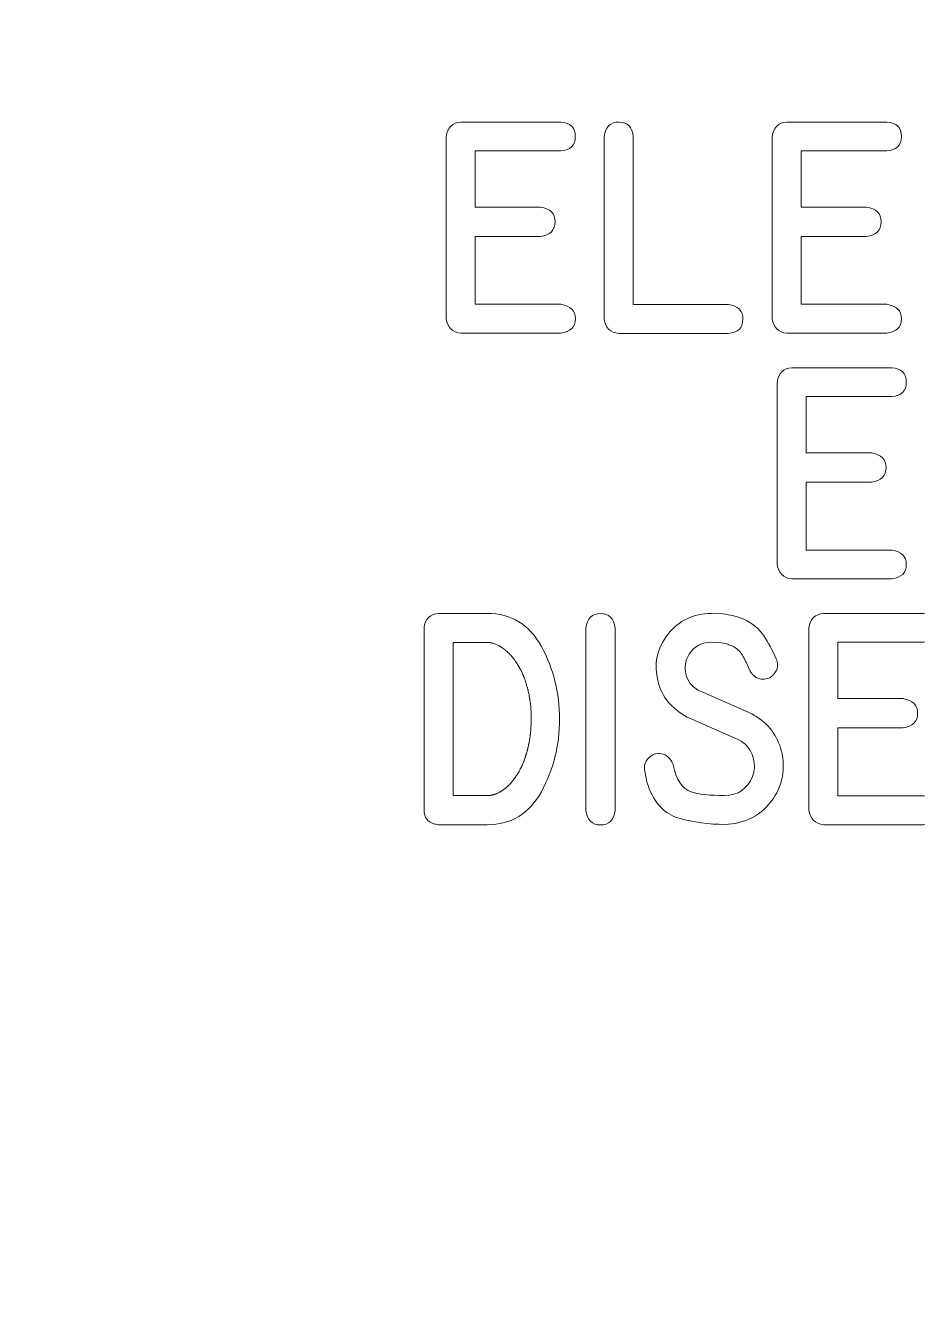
# Model space of a CAD drawing. Header units: millimetres. Extents: x -247 to 282, y -81 to 81.
# Drawn here: x -162.75 to -147.86, y -1.3 to 19.85 of the extents above; entities that cross this region are included whole.
import ezdxf

# ---------------------------------------------------------------- set-up
doc = ezdxf.new("R2010")
doc.units = ezdxf.units.MM
doc.header["$MEASUREMENT"] = 0
doc.layers.add('Engrave', color=7, linetype='Continuous')
doc.layers.add('Indicators', color=7, linetype='Continuous')

msp = doc.modelspace()

# ---------------------------------------------------------------- linework, layer by layer
at = {"layer": 'Engrave', "color": 240, "lineweight": 9}
for points, knots in [([(-153.8164, 17.7565), (-153.8164, 17.7565), (-155.2445, 17.7565), (-155.2445, 17.7565), (-155.2445, 17.7565), (-155.2445, 17.7565), (-155.2445, 16.8141), (-155.2445, 16.8141), (-155.2445, 16.8141), (-155.2445, 16.8141), (-154.1556, 16.8141), (-154.1556, 16.8141), (-154.1556, 16.8141), (-153.9928, 16.79), (-153.9116, 16.7082), (-153.9122, 16.5689), (-153.9122, 16.5689), (-153.9128, 16.429), (-153.9939, 16.3478), (-154.1556, 16.3249), (-154.1556, 16.3249), (-154.1556, 16.3249), (-155.2445, 16.3249), (-155.2445, 16.3249), (-155.2445, 16.3249), (-155.2445, 16.3249), (-155.2445, 15.1931), (-155.2445, 15.1931), (-155.2445, 15.1931), (-155.2445, 15.1931), (-153.8164, 15.1931), (-153.8164, 15.1931), (-153.8164, 15.1931), (-153.6547, 15.169), (-153.5736, 15.0884), (-153.5736, 14.9503), (-153.5736, 14.9503), (-153.5736, 14.8127), (-153.6547, 14.7321), (-153.8164, 14.7092), (-153.8164, 14.7092), (-153.8164, 14.7092), (-155.4838, 14.7092), (-155.4838, 14.7092), (-155.4838, 14.7092), (-155.6273, 14.7274), (-155.709, 14.8092), (-155.7284, 14.9538), (-155.7284, 14.9538), (-155.7284, 14.9538), (-155.7284, 17.9958), (-155.7284, 17.9958), (-155.7284, 17.9958), (-155.7066, 18.1475), (-155.6249, 18.2275), (-155.4838, 18.2369), (-155.4838, 18.2369), (-155.4838, 18.2369), (-153.8164, 18.2369), (-153.8164, 18.2369), (-153.8164, 18.2369), (-153.6547, 18.2246), (-153.5736, 18.1434), (-153.5742, 17.9947), (-153.5742, 17.9947), (-153.5747, 17.8459), (-153.6559, 17.7665), (-153.8164, 17.7565)], [0, 0, 0, 0, 0.0555556, 0.0555556, 0.0555556, 0.0555556, 0.1111111, 0.1111111, 0.1111111, 0.1111111, 0.1666667, 0.1666667, 0.1666667, 0.1666667, 0.2222222, 0.2222222, 0.2222222, 0.2222222, 0.2777778, 0.2777778, 0.2777778, 0.2777778, 0.3333333, 0.3333333, 0.3333333, 0.3333333, 0.3888889, 0.3888889, 0.3888889, 0.3888889, 0.4444444, 0.4444444, 0.4444444, 0.4444444, 0.5, 0.5, 0.5, 0.5, 0.5555556, 0.5555556, 0.5555556, 0.5555556, 0.6111111, 0.6111111, 0.6111111, 0.6111111, 0.6666667, 0.6666667, 0.6666667, 0.6666667, 0.7222222, 0.7222222, 0.7222222, 0.7222222, 0.7777778, 0.7777778, 0.7777778, 0.7777778, 0.8333333, 0.8333333, 0.8333333, 0.8333333, 0.8888889, 0.8888889, 0.8888889, 0.8888889, 1, 1, 1, 1]), ([(-152.8504, 14.7074), (-152.9915, 14.7168), (-153.0732, 14.7962), (-153.095, 14.9467), (-153.095, 14.9467), (-153.095, 14.9467), (-153.095, 17.9923), (-153.095, 17.9923), (-153.095, 17.9923), (-153.0709, 18.1575), (-152.9868, 18.2387), (-152.8434, 18.2363), (-152.8434, 18.2363), (-152.6999, 18.2334), (-152.6217, 18.1516), (-152.6094, 17.9923), (-152.6094, 17.9923), (-152.6094, 17.9923), (-152.6094, 15.1884), (-152.6094, 15.1884), (-152.6094, 15.1884), (-152.6094, 15.1884), (-151.0195, 15.1896), (-151.0195, 15.1896), (-151.0195, 15.1896), (-150.8561, 15.1713), (-150.7755, 15.089), (-150.7773, 14.9426), (-150.7773, 14.9426), (-150.7791, 14.7962), (-150.8602, 14.718), (-151.0213, 14.7074), (-151.0213, 14.7074), (-151.0213, 14.7074), (-152.8504, 14.7074), (-152.8504, 14.7074)], [0, 0, 0, 0, 0.1, 0.1, 0.1, 0.1, 0.2, 0.2, 0.2, 0.2, 0.3, 0.3, 0.3, 0.3, 0.4, 0.4, 0.4, 0.4, 0.5, 0.5, 0.5, 0.5, 0.6, 0.6, 0.6, 0.6, 0.7, 0.7, 0.7, 0.7, 0.8, 0.8, 0.8, 0.8, 1, 1, 1, 1]), ([(-148.3755, 17.7565), (-148.3755, 17.7565), (-149.8036, 17.7565), (-149.8036, 17.7565), (-149.8036, 17.7565), (-149.8036, 17.7565), (-149.8036, 16.8141), (-149.8036, 16.8141), (-149.8036, 16.8141), (-149.8036, 16.8141), (-148.7147, 16.8141), (-148.7147, 16.8141), (-148.7147, 16.8141), (-148.5519, 16.79), (-148.4707, 16.7082), (-148.4713, 16.5689), (-148.4713, 16.5689), (-148.4719, 16.429), (-148.553, 16.3478), (-148.7147, 16.3249), (-148.7147, 16.3249), (-148.7147, 16.3249), (-149.8036, 16.3249), (-149.8036, 16.3249), (-149.8036, 16.3249), (-149.8036, 16.3249), (-149.8036, 15.1931), (-149.8036, 15.1931), (-149.8036, 15.1931), (-149.8036, 15.1931), (-148.3755, 15.1931), (-148.3755, 15.1931), (-148.3755, 15.1931), (-148.2138, 15.169), (-148.1327, 15.0884), (-148.1327, 14.9503), (-148.1327, 14.9503), (-148.1327, 14.8127), (-148.2138, 14.7321), (-148.3755, 14.7092), (-148.3755, 14.7092), (-148.3755, 14.7092), (-150.0429, 14.7092), (-150.0429, 14.7092), (-150.0429, 14.7092), (-150.1864, 14.7274), (-150.2681, 14.8092), (-150.2875, 14.9538), (-150.2875, 14.9538), (-150.2875, 14.9538), (-150.2875, 17.9958), (-150.2875, 17.9958), (-150.2875, 17.9958), (-150.2657, 18.1475), (-150.184, 18.2275), (-150.0429, 18.2369), (-150.0429, 18.2369), (-150.0429, 18.2369), (-148.3755, 18.2369), (-148.3755, 18.2369), (-148.3755, 18.2369), (-148.2138, 18.2246), (-148.1327, 18.1434), (-148.1333, 17.9947), (-148.1333, 17.9947), (-148.1338, 17.8459), (-148.215, 17.7665), (-148.3755, 17.7565)], [0, 0, 0, 0, 0.0555556, 0.0555556, 0.0555556, 0.0555556, 0.1111111, 0.1111111, 0.1111111, 0.1111111, 0.1666667, 0.1666667, 0.1666667, 0.1666667, 0.2222222, 0.2222222, 0.2222222, 0.2222222, 0.2777778, 0.2777778, 0.2777778, 0.2777778, 0.3333333, 0.3333333, 0.3333333, 0.3333333, 0.3888889, 0.3888889, 0.3888889, 0.3888889, 0.4444444, 0.4444444, 0.4444444, 0.4444444, 0.5, 0.5, 0.5, 0.5, 0.5555556, 0.5555556, 0.5555556, 0.5555556, 0.6111111, 0.6111111, 0.6111111, 0.6111111, 0.6666667, 0.6666667, 0.6666667, 0.6666667, 0.7222222, 0.7222222, 0.7222222, 0.7222222, 0.7777778, 0.7777778, 0.7777778, 0.7777778, 0.8333333, 0.8333333, 0.8333333, 0.8333333, 0.8888889, 0.8888889, 0.8888889, 0.8888889, 1, 1, 1, 1]), ([(-148.2932, 13.6532), (-148.2932, 13.6532), (-149.7213, 13.6532), (-149.7213, 13.6532), (-149.7213, 13.6532), (-149.7213, 13.6532), (-149.7213, 12.7108), (-149.7213, 12.7108), (-149.7213, 12.7108), (-149.7213, 12.7108), (-148.6324, 12.7108), (-148.6324, 12.7108), (-148.6324, 12.7108), (-148.4696, 12.6867), (-148.3884, 12.6049), (-148.389, 12.4656), (-148.389, 12.4656), (-148.3896, 12.3257), (-148.4707, 12.2445), (-148.6324, 12.2216), (-148.6324, 12.2216), (-148.6324, 12.2216), (-149.7213, 12.2216), (-149.7213, 12.2216), (-149.7213, 12.2216), (-149.7213, 12.2216), (-149.7213, 11.0898), (-149.7213, 11.0898), (-149.7213, 11.0898), (-149.7213, 11.0898), (-148.2932, 11.0898), (-148.2932, 11.0898), (-148.2932, 11.0898), (-148.1315, 11.0657), (-148.0504, 10.9851), (-148.0504, 10.847), (-148.0504, 10.847), (-148.0504, 10.7094), (-148.1315, 10.6288), (-148.2932, 10.6059), (-148.2932, 10.6059), (-148.2932, 10.6059), (-149.9606, 10.6059), (-149.9606, 10.6059), (-149.9606, 10.6059), (-150.1041, 10.6241), (-150.1858, 10.7059), (-150.2052, 10.8505), (-150.2052, 10.8505), (-150.2052, 10.8505), (-150.2052, 13.8925), (-150.2052, 13.8925), (-150.2052, 13.8925), (-150.1834, 14.0442), (-150.1017, 14.1242), (-149.9606, 14.1336), (-149.9606, 14.1336), (-149.9606, 14.1336), (-148.2932, 14.1336), (-148.2932, 14.1336), (-148.2932, 14.1336), (-148.1315, 14.1213), (-148.0504, 14.0401), (-148.051, 13.8914), (-148.051, 13.8914), (-148.0515, 13.7426), (-148.1327, 13.6632), (-148.2932, 13.6532)], [0, 0, 0, 0, 0.0555556, 0.0555556, 0.0555556, 0.0555556, 0.1111111, 0.1111111, 0.1111111, 0.1111111, 0.1666667, 0.1666667, 0.1666667, 0.1666667, 0.2222222, 0.2222222, 0.2222222, 0.2222222, 0.2777778, 0.2777778, 0.2777778, 0.2777778, 0.3333333, 0.3333333, 0.3333333, 0.3333333, 0.3888889, 0.3888889, 0.3888889, 0.3888889, 0.4444444, 0.4444444, 0.4444444, 0.4444444, 0.5, 0.5, 0.5, 0.5, 0.5555556, 0.5555556, 0.5555556, 0.5555556, 0.6111111, 0.6111111, 0.6111111, 0.6111111, 0.6666667, 0.6666667, 0.6666667, 0.6666667, 0.7222222, 0.7222222, 0.7222222, 0.7222222, 0.7777778, 0.7777778, 0.7777778, 0.7777778, 0.8333333, 0.8333333, 0.8333333, 0.8333333, 0.8888889, 0.8888889, 0.8888889, 0.8888889, 1, 1, 1, 1]), ([(-155.8568, 10.0303), (-155.8568, 10.0303), (-155.0455, 10.0303), (-155.0455, 10.0303), (-155.0455, 10.0303), (-154.6421, 10.0303), (-154.3405, 9.8469), (-154.1394, 9.4794), (-154.1394, 9.4794), (-153.9384, 9.1119), (-153.8378, 8.7074), (-153.8378, 8.2664), (-153.8378, 8.2664), (-153.8378, 7.8255), (-153.9389, 7.4216), (-154.14, 7.0541), (-154.14, 7.0541), (-154.3417, 6.6866), (-154.6433, 6.5026), (-155.0455, 6.5026), (-155.0455, 6.5026), (-155.0455, 6.5026), (-155.8568, 6.5026), (-155.8568, 6.5026), (-155.8568, 6.5026), (-155.8568, 6.5026), (-155.8533, 6.5026), (-155.8533, 6.5026), (-155.8533, 6.5026), (-155.8533, 6.5026), (-155.8568, 6.5026), (-155.8568, 6.5026), (-155.8568, 6.5026), (-155.8945, 6.5085), (-155.915, 6.512), (-155.9186, 6.5132), (-155.9186, 6.5132), (-156.0379, 6.5414), (-156.0973, 6.6196), (-156.0961, 6.7472), (-156.0961, 6.7472), (-156.0961, 6.7472), (-156.0979, 6.7472), (-156.0979, 6.7472), (-156.0979, 6.7472), (-156.0979, 6.7472), (-156.0961, 9.7892), (-156.0961, 9.7892), (-156.0961, 9.7892), (-156.0973, 9.7928), (-156.0979, 9.7975), (-156.0979, 9.8028), (-156.0979, 9.8028), (-156.0944, 9.8663), (-156.0697, 9.9198), (-156.0232, 9.9639), (-156.0232, 9.9639), (-155.9762, 10.008), (-155.9203, 10.0303), (-155.8551, 10.0303), (-155.8551, 10.0303), (-155.8551, 10.0303), (-155.8568, 10.0303), (-155.8568, 10.0303)], [0, 0, 0, 0, 0.0588235, 0.0588235, 0.0588235, 0.0588235, 0.1176471, 0.1176471, 0.1176471, 0.1176471, 0.1764706, 0.1764706, 0.1764706, 0.1764706, 0.2352941, 0.2352941, 0.2352941, 0.2352941, 0.2941176, 0.2941176, 0.2941176, 0.2941176, 0.3529412, 0.3529412, 0.3529412, 0.3529412, 0.4117647, 0.4117647, 0.4117647, 0.4117647, 0.4705882, 0.4705882, 0.4705882, 0.4705882, 0.5294118, 0.5294118, 0.5294118, 0.5294118, 0.5882353, 0.5882353, 0.5882353, 0.5882353, 0.6470588, 0.6470588, 0.6470588, 0.6470588, 0.7058824, 0.7058824, 0.7058824, 0.7058824, 0.7647059, 0.7647059, 0.7647059, 0.7647059, 0.8235294, 0.8235294, 0.8235294, 0.8235294, 0.8823529, 0.8823529, 0.8823529, 0.8823529, 1, 1, 1, 1]), ([(-152.9094, 6.7401), (-152.9347, 6.5784), (-153.0164, 6.4979), (-153.1546, 6.4985), (-153.1546, 6.4985), (-153.2934, 6.4991), (-153.3745, 6.5796), (-153.3986, 6.7401), (-153.3986, 6.7401), (-153.3986, 6.7401), (-153.3986, 9.7857), (-153.3986, 9.7857), (-153.3986, 9.7857), (-153.3745, 9.9474), (-153.2934, 10.0291), (-153.1546, 10.0297), (-153.1546, 10.0297), (-153.0164, 10.0303), (-152.9347, 9.9486), (-152.9094, 9.7857), (-152.9094, 9.7857), (-152.9094, 9.7857), (-152.9094, 6.7401), (-152.9094, 6.7401)], [0, 0, 0, 0, 0.1428571, 0.1428571, 0.1428571, 0.1428571, 0.2857143, 0.2857143, 0.2857143, 0.2857143, 0.4285714, 0.4285714, 0.4285714, 0.4285714, 0.5714286, 0.5714286, 0.5714286, 0.5714286, 0.7142857, 0.7142857, 0.7142857, 0.7142857, 1, 1, 1, 1]), ([(-150.6876, 8.3799), (-150.6876, 8.3799), (-150.66, 8.3682), (-150.66, 8.3682), (-150.66, 8.3682), (-150.66, 8.3682), (-150.6288, 8.3529), (-150.6288, 8.3529), (-150.6288, 8.3529), (-150.6288, 8.3529), (-150.6012, 8.337), (-150.6012, 8.337), (-150.6012, 8.337), (-150.5935, 8.3311), (-150.5841, 8.3258), (-150.5747, 8.3205), (-150.5747, 8.3205), (-150.5647, 8.3158), (-150.5553, 8.31), (-150.5459, 8.3047), (-150.5459, 8.3047), (-150.319, 8.1553), (-150.1779, 7.9484), (-150.1244, 7.6844), (-150.1244, 7.6844), (-150.1038, 7.5809), (-150.0991, 7.4745), (-150.1102, 7.3657), (-150.1102, 7.3657), (-150.1291, 7.2093), (-150.1837, 7.0653), (-150.2749, 6.9324), (-150.2749, 6.9324), (-150.366, 6.7995), (-150.4807, 6.6972), (-150.6182, 6.6249), (-150.6182, 6.6249), (-150.7664, 6.5467), (-150.9199, 6.5079), (-151.0786, 6.5079), (-151.0786, 6.5079), (-151.3449, 6.5079), (-151.5989, 6.542), (-151.8418, 6.6102), (-151.8418, 6.6102), (-152.084, 6.6784), (-152.2568, 6.8612), (-152.3597, 7.1588), (-152.3597, 7.1588), (-152.3739, 7.197), (-152.3838, 7.2358), (-152.3909, 7.2758), (-152.3909, 7.2758), (-152.398, 7.3163), (-152.4062, 7.3563), (-152.415, 7.3969), (-152.415, 7.3969), (-152.4321, 7.4792), (-152.4121, 7.5521), (-152.3539, 7.6156), (-152.3539, 7.6156), (-152.2962, 7.6785), (-152.2239, 7.7026), (-152.1381, 7.6879), (-152.1381, 7.6879), (-152.047, 7.6691), (-151.984, 7.6132), (-151.9482, 7.5192), (-151.9482, 7.5192), (-151.9482, 7.5192), (-151.9429, 7.5033), (-151.9429, 7.5033), (-151.9429, 7.5033), (-151.8882, 7.254), (-151.7918, 7.1052), (-151.6548, 7.057), (-151.6548, 7.057), (-151.5172, 7.0088), (-151.3267, 6.9871), (-151.0821, 6.9918), (-151.0821, 6.9918), (-150.8569, 6.9918), (-150.7023, 7.0976), (-150.6182, 7.3087), (-150.6182, 7.3087), (-150.5818, 7.4028), (-150.5759, 7.5009), (-150.6012, 7.6027), (-150.6012, 7.6027), (-150.6265, 7.7038), (-150.6764, 7.789), (-150.7511, 7.8566), (-150.7511, 7.8566), (-150.7846, 7.8855), (-150.8281, 7.9119), (-150.8822, 7.9372), (-150.8822, 7.9372), (-150.8822, 7.9372), (-151.6795, 8.287), (-151.6795, 8.287), (-151.6795, 8.287), (-151.6795, 8.287), (-151.7054, 8.3011), (-151.7054, 8.3011), (-151.7054, 8.3011), (-151.9664, 8.4387), (-152.1281, 8.6345), (-152.191, 8.8885), (-152.191, 8.8885), (-152.268, 9.1825), (-152.2145, 9.4459), (-152.0299, 9.6799), (-152.0299, 9.6799), (-151.8459, 9.9133), (-151.6036, 10.0303), (-151.3044, 10.0303), (-151.3044, 10.0303), (-151.3044, 10.0303), (-151.1145, 10.025), (-151.1145, 10.025), (-151.1145, 10.025), (-151.0527, 10.0138), (-150.9928, 10.0027), (-150.9357, 9.9915), (-150.9357, 9.9915), (-150.8781, 9.9809), (-150.8199, 9.9621), (-150.7617, 9.9356), (-150.7617, 9.9356), (-150.6171, 9.868), (-150.5059, 9.7745), (-150.4289, 9.6564), (-150.4289, 9.6564), (-150.3519, 9.5382), (-150.2825, 9.41), (-150.2208, 9.2724), (-150.2208, 9.2724), (-150.2149, 9.2595), (-150.2096, 9.2448), (-150.2049, 9.2277), (-150.2049, 9.2277), (-150.1926, 9.1713), (-150.1984, 9.1202), (-150.2225, 9.0743), (-150.2225, 9.0743), (-150.2361, 9.0455), (-150.2508, 9.0237), (-150.2655, 9.009), (-150.2655, 9.009), (-150.2802, 8.9937), (-150.2925, 8.9837), (-150.3013, 8.9779), (-150.3013, 8.9779), (-150.3613, 8.9355), (-150.4266, 8.9226), (-150.4977, 8.9402), (-150.4977, 8.9402), (-150.5694, 8.9561), (-150.6235, 9.002), (-150.6617, 9.0778), (-150.6617, 9.0778), (-150.6917, 9.1443), (-150.7235, 9.2125), (-150.757, 9.2818), (-150.757, 9.2818), (-150.7911, 9.3512), (-150.8387, 9.4088), (-150.8993, 9.4553), (-150.8993, 9.4553), (-150.9246, 9.4735), (-150.9492, 9.487), (-150.9728, 9.4953), (-150.9728, 9.4953), (-150.9963, 9.5041), (-151.0222, 9.5135), (-151.051, 9.5241), (-151.051, 9.5241), (-151.051, 9.5241), (-151.1627, 9.5429), (-151.1627, 9.5429), (-151.1627, 9.5429), (-151.1627, 9.5429), (-151.3214, 9.5482), (-151.3214, 9.5482), (-151.3214, 9.5482), (-151.4755, 9.5458), (-151.5931, 9.4794), (-151.6742, 9.3483), (-151.6742, 9.3483), (-151.7295, 9.2642), (-151.75, 9.1707), (-151.7365, 9.0672), (-151.7365, 9.0672), (-151.7206, 8.9402), (-151.6607, 8.8415), (-151.5572, 8.7709), (-151.5572, 8.7709), (-151.5525, 8.768), (-151.5478, 8.7639), (-151.5419, 8.7597), (-151.5419, 8.7597), (-151.536, 8.7562), (-151.5296, 8.7521), (-151.5231, 8.7486), (-151.5231, 8.7486), (-151.5231, 8.7486), (-151.5037, 8.7403), (-151.5037, 8.7403), (-151.5037, 8.7403), (-151.5037, 8.7403), (-151.4831, 8.7315), (-151.4831, 8.7315), (-151.4831, 8.7315), (-151.4831, 8.7315), (-150.6876, 8.3799), (-150.6876, 8.3799)], [0, 0, 0, 0, 0.0181818, 0.0181818, 0.0181818, 0.0181818, 0.0363636, 0.0363636, 0.0363636, 0.0363636, 0.0545455, 0.0545455, 0.0545455, 0.0545455, 0.0727273, 0.0727273, 0.0727273, 0.0727273, 0.0909091, 0.0909091, 0.0909091, 0.0909091, 0.1090909, 0.1090909, 0.1090909, 0.1090909, 0.1272727, 0.1272727, 0.1272727, 0.1272727, 0.1454545, 0.1454545, 0.1454545, 0.1454545, 0.1636364, 0.1636364, 0.1636364, 0.1636364, 0.1818182, 0.1818182, 0.1818182, 0.1818182, 0.2, 0.2, 0.2, 0.2, 0.2181818, 0.2181818, 0.2181818, 0.2181818, 0.2363636, 0.2363636, 0.2363636, 0.2363636, 0.2545455, 0.2545455, 0.2545455, 0.2545455, 0.2727273, 0.2727273, 0.2727273, 0.2727273, 0.2909091, 0.2909091, 0.2909091, 0.2909091, 0.3090909, 0.3090909, 0.3090909, 0.3090909, 0.3272727, 0.3272727, 0.3272727, 0.3272727, 0.3454545, 0.3454545, 0.3454545, 0.3454545, 0.3636364, 0.3636364, 0.3636364, 0.3636364, 0.3818182, 0.3818182, 0.3818182, 0.3818182, 0.4, 0.4, 0.4, 0.4, 0.4181818, 0.4181818, 0.4181818, 0.4181818, 0.4363636, 0.4363636, 0.4363636, 0.4363636, 0.4545455, 0.4545455, 0.4545455, 0.4545455, 0.4727273, 0.4727273, 0.4727273, 0.4727273, 0.4909091, 0.4909091, 0.4909091, 0.4909091, 0.5090909, 0.5090909, 0.5090909, 0.5090909, 0.5272727, 0.5272727, 0.5272727, 0.5272727, 0.5454545, 0.5454545, 0.5454545, 0.5454545, 0.5636364, 0.5636364, 0.5636364, 0.5636364, 0.5818182, 0.5818182, 0.5818182, 0.5818182, 0.6, 0.6, 0.6, 0.6, 0.6181818, 0.6181818, 0.6181818, 0.6181818, 0.6363636, 0.6363636, 0.6363636, 0.6363636, 0.6545455, 0.6545455, 0.6545455, 0.6545455, 0.6727273, 0.6727273, 0.6727273, 0.6727273, 0.6909091, 0.6909091, 0.6909091, 0.6909091, 0.7090909, 0.7090909, 0.7090909, 0.7090909, 0.7272727, 0.7272727, 0.7272727, 0.7272727, 0.7454545, 0.7454545, 0.7454545, 0.7454545, 0.7636364, 0.7636364, 0.7636364, 0.7636364, 0.7818182, 0.7818182, 0.7818182, 0.7818182, 0.8, 0.8, 0.8, 0.8, 0.8181818, 0.8181818, 0.8181818, 0.8181818, 0.8363636, 0.8363636, 0.8363636, 0.8363636, 0.8545455, 0.8545455, 0.8545455, 0.8545455, 0.8727273, 0.8727273, 0.8727273, 0.8727273, 0.8909091, 0.8909091, 0.8909091, 0.8909091, 0.9090909, 0.9090909, 0.9090909, 0.9090909, 0.9272727, 0.9272727, 0.9272727, 0.9272727, 0.9454545, 0.9454545, 0.9454545, 0.9454545, 0.9636364, 0.9636364, 0.9636364, 0.9636364, 1, 1, 1, 1]), ([(-147.7661, 9.5499), (-147.7661, 9.5499), (-149.1942, 9.5499), (-149.1942, 9.5499), (-149.1942, 9.5499), (-149.1942, 9.5499), (-149.1942, 8.6075), (-149.1942, 8.6075), (-149.1942, 8.6075), (-149.1942, 8.6075), (-148.1053, 8.6075), (-148.1053, 8.6075), (-148.1053, 8.6075), (-147.9425, 8.5834), (-147.8613, 8.5016), (-147.8619, 8.3623), (-147.8619, 8.3623), (-147.8625, 8.2224), (-147.9436, 8.1412), (-148.1053, 8.1183), (-148.1053, 8.1183), (-148.1053, 8.1183), (-149.1942, 8.1183), (-149.1942, 8.1183), (-149.1942, 8.1183), (-149.1942, 8.1183), (-149.1942, 6.9865), (-149.1942, 6.9865), (-149.1942, 6.9865), (-149.1942, 6.9865), (-147.7661, 6.9865), (-147.7661, 6.9865), (-147.7661, 6.9865), (-147.6044, 6.9624), (-147.5233, 6.8818), (-147.5233, 6.7437), (-147.5233, 6.7437), (-147.5233, 6.6061), (-147.6044, 6.5255), (-147.7661, 6.5026), (-147.7661, 6.5026), (-147.7661, 6.5026), (-149.4335, 6.5026), (-149.4335, 6.5026), (-149.4335, 6.5026), (-149.577, 6.5208), (-149.6587, 6.6026), (-149.6781, 6.7472), (-149.6781, 6.7472), (-149.6781, 6.7472), (-149.6781, 9.7892), (-149.6781, 9.7892), (-149.6781, 9.7892), (-149.6563, 9.9409), (-149.5746, 10.0209), (-149.4335, 10.0303), (-149.4335, 10.0303), (-149.4335, 10.0303), (-147.7661, 10.0303), (-147.7661, 10.0303), (-147.7661, 10.0303), (-147.6044, 10.018), (-147.5233, 9.9368), (-147.5239, 9.7881), (-147.5239, 9.7881), (-147.5244, 9.6393), (-147.6056, 9.5599), (-147.7661, 9.5499)], [0, 0, 0, 0, 0.0555556, 0.0555556, 0.0555556, 0.0555556, 0.1111111, 0.1111111, 0.1111111, 0.1111111, 0.1666667, 0.1666667, 0.1666667, 0.1666667, 0.2222222, 0.2222222, 0.2222222, 0.2222222, 0.2777778, 0.2777778, 0.2777778, 0.2777778, 0.3333333, 0.3333333, 0.3333333, 0.3333333, 0.3888889, 0.3888889, 0.3888889, 0.3888889, 0.4444444, 0.4444444, 0.4444444, 0.4444444, 0.5, 0.5, 0.5, 0.5, 0.5555556, 0.5555556, 0.5555556, 0.5555556, 0.6111111, 0.6111111, 0.6111111, 0.6111111, 0.6666667, 0.6666667, 0.6666667, 0.6666667, 0.7222222, 0.7222222, 0.7222222, 0.7222222, 0.7777778, 0.7777778, 0.7777778, 0.7777778, 0.8333333, 0.8333333, 0.8333333, 0.8333333, 0.8888889, 0.8888889, 0.8888889, 0.8888889, 1, 1, 1, 1]), ([(-155.0455, 6.9882), (-155.0431, 6.9882), (-155.0408, 6.9882), (-155.0384, 6.9882), (-155.0384, 6.9882), (-155.0361, 6.9882), (-155.0331, 6.9882), (-155.0302, 6.9882), (-155.0302, 6.9882), (-155.0278, 6.9882), (-155.0255, 6.9888), (-155.0237, 6.9894), (-155.0237, 6.9894), (-155.022, 6.99), (-155.0196, 6.99), (-155.0161, 6.99), (-155.0161, 6.99), (-155.0137, 6.99), (-155.0114, 6.9906), (-155.0084, 6.9912), (-155.0084, 6.9912), (-155.0055, 6.9918), (-155.0025, 6.9918), (-154.999, 6.9918), (-154.999, 6.9918), (-154.9967, 6.9918), (-154.9943, 6.9924), (-154.992, 6.9924), (-154.992, 6.9924), (-154.9896, 6.993), (-154.9867, 6.9935), (-154.9831, 6.9935), (-154.9831, 6.9935), (-154.9814, 6.9935), (-154.979, 6.9935), (-154.9767, 6.9941), (-154.9767, 6.9941), (-154.9743, 6.9947), (-154.9714, 6.9953), (-154.9679, 6.9953), (-154.9679, 6.9953), (-154.9632, 6.9977), (-154.9585, 6.9988), (-154.9543, 6.9988), (-154.9543, 6.9988), (-154.952, 6.9988), (-154.9496, 6.9994), (-154.9473, 7.0012), (-154.9473, 7.0012), (-154.9449, 7.0029), (-154.942, 7.0047), (-154.9385, 7.0053), (-154.9385, 7.0053), (-154.9361, 7.0053), (-154.9338, 7.0059), (-154.9308, 7.0065), (-154.9308, 7.0065), (-154.9279, 7.0071), (-154.9249, 7.0076), (-154.9214, 7.0088), (-154.9214, 7.0088), (-154.9191, 7.0088), (-154.9167, 7.0094), (-154.9144, 7.0106), (-154.9144, 7.0106), (-154.912, 7.0118), (-154.9097, 7.0129), (-154.9061, 7.0141), (-154.9061, 7.0141), (-154.8991, 7.0165), (-154.8938, 7.0188), (-154.8903, 7.0212), (-154.8903, 7.0212), (-154.8697, 7.0282), (-154.8638, 7.03), (-154.8732, 7.0282), (-154.8732, 7.0282), (-154.8708, 7.0282), (-154.8685, 7.0288), (-154.8661, 7.0306), (-154.8661, 7.0306), (-154.8638, 7.0323), (-154.8609, 7.0335), (-154.8579, 7.0347), (-154.8579, 7.0347), (-154.8473, 7.0418), (-154.8426, 7.0447), (-154.8438, 7.0435), (-154.8438, 7.0435), (-154.8326, 7.0494), (-154.8268, 7.0523), (-154.8268, 7.0523), (-154.8268, 7.0523), (-154.8244, 7.0535), (-154.822, 7.0547), (-154.8197, 7.0564), (-154.8197, 7.0564), (-154.8173, 7.0582), (-154.8144, 7.06), (-154.8109, 7.0623), (-154.8109, 7.0623), (-154.8009, 7.0694), (-154.7956, 7.0729), (-154.7956, 7.0729), (-154.7956, 7.0729), (-154.7932, 7.0741), (-154.7909, 7.0753), (-154.7879, 7.077), (-154.7879, 7.077), (-154.785, 7.0788), (-154.7821, 7.0806), (-154.7785, 7.0829), (-154.7785, 7.0829), (-154.7762, 7.0841), (-154.7738, 7.0858), (-154.7715, 7.0882), (-154.7715, 7.0882), (-154.7691, 7.0905), (-154.7662, 7.0929), (-154.7627, 7.0953), (-154.7627, 7.0953), (-154.7609, 7.0964), (-154.7585, 7.0976), (-154.7562, 7.0994), (-154.7562, 7.0994), (-154.7538, 7.1011), (-154.7509, 7.1035), (-154.7474, 7.1052), (-154.7474, 7.1052), (-154.745, 7.1076), (-154.7391, 7.1123), (-154.7303, 7.1194), (-154.7303, 7.1194), (-154.7209, 7.1288), (-154.7162, 7.1329), (-154.7162, 7.1329), (-154.7162, 7.1329), (-154.7139, 7.1352), (-154.7121, 7.1376), (-154.7098, 7.1399), (-154.7098, 7.1399), (-154.7074, 7.1423), (-154.7045, 7.1452), (-154.7009, 7.1488), (-154.7009, 7.1488), (-154.6986, 7.1511), (-154.6962, 7.1529), (-154.6939, 7.1552), (-154.6939, 7.1552), (-154.6915, 7.1576), (-154.6892, 7.1605), (-154.6856, 7.164), (-154.6856, 7.164), (-154.6821, 7.1664), (-154.6768, 7.1711), (-154.6698, 7.1776), (-154.6698, 7.1776), (-154.6674, 7.1799), (-154.6651, 7.1823), (-154.6633, 7.1846), (-154.6633, 7.1846), (-154.661, 7.187), (-154.658, 7.1899), (-154.6545, 7.1934), (-154.6545, 7.1934), (-154.6521, 7.1958), (-154.6498, 7.1981), (-154.6474, 7.2011), (-154.6474, 7.2011), (-154.6451, 7.204), (-154.6421, 7.207), (-154.6392, 7.2105), (-154.6392, 7.2105), (-154.6251, 7.2287), (-154.6204, 7.2346), (-154.6251, 7.2275), (-154.6251, 7.2275), (-154.6169, 7.2358), (-154.6122, 7.2422), (-154.6098, 7.2469), (-154.6098, 7.2469), (-154.5992, 7.2605), (-154.5945, 7.2669), (-154.5957, 7.2658), (-154.5957, 7.2658), (-154.5933, 7.2693), (-154.591, 7.2722), (-154.5892, 7.2752), (-154.5892, 7.2752), (-154.5869, 7.2781), (-154.5839, 7.281), (-154.5804, 7.2846), (-154.5804, 7.2846), (-154.578, 7.2881), (-154.5763, 7.2916), (-154.5745, 7.2952), (-154.5745, 7.2952), (-154.5728, 7.2987), (-154.5698, 7.3016), (-154.5669, 7.3052), (-154.5669, 7.3052), (-154.5657, 7.3087), (-154.5634, 7.3122), (-154.5604, 7.3163), (-154.5604, 7.3163), (-154.5575, 7.3204), (-154.5551, 7.324), (-154.5528, 7.3275), (-154.5528, 7.3275), (-154.5457, 7.3369), (-154.5416, 7.344), (-154.5392, 7.3487), (-154.5392, 7.3487), (-154.5369, 7.3516), (-154.5345, 7.3557), (-154.5328, 7.3598), (-154.5328, 7.3598), (-154.531, 7.3634), (-154.5287, 7.3675), (-154.5251, 7.371), (-154.5251, 7.371), (-154.5228, 7.3739), (-154.521, 7.3781), (-154.5193, 7.3822), (-154.5193, 7.3822), (-154.5175, 7.3857), (-154.5151, 7.3898), (-154.5116, 7.3933), (-154.5116, 7.3933), (-154.5093, 7.3986), (-154.5057, 7.4063), (-154.501, 7.4157), (-154.501, 7.4157), (-154.4987, 7.4192), (-154.4969, 7.4227), (-154.4951, 7.4274), (-154.4951, 7.4274), (-154.4934, 7.4321), (-154.491, 7.4369), (-154.4875, 7.4416), (-154.4875, 7.4416), (-154.4852, 7.4451), (-154.4828, 7.4486), (-154.481, 7.4527), (-154.481, 7.4527), (-154.4799, 7.4568), (-154.4769, 7.461), (-154.4734, 7.4657), (-154.4734, 7.4657), (-154.4722, 7.4692), (-154.471, 7.4727), (-154.4693, 7.4774), (-154.4693, 7.4774), (-154.4675, 7.4821), (-154.4658, 7.4868), (-154.4634, 7.4915), (-154.4634, 7.4915), (-154.4599, 7.4968), (-154.4558, 7.5056), (-154.4511, 7.5174), (-154.4511, 7.5174), (-154.4399, 7.5456), (-154.4358, 7.555), (-154.4393, 7.5444), (-154.4393, 7.5444), (-154.4381, 7.548), (-154.4364, 7.5527), (-154.4346, 7.5574), (-154.4346, 7.5574), (-154.4328, 7.5627), (-154.4311, 7.568), (-154.4287, 7.5721), (-154.4287, 7.5721), (-154.4275, 7.5768), (-154.4264, 7.5815), (-154.4246, 7.5862), (-154.4246, 7.5862), (-154.4228, 7.5909), (-154.4205, 7.5956), (-154.4187, 7.6015), (-154.4187, 7.6015), (-154.4152, 7.6121), (-154.4122, 7.6209), (-154.4099, 7.6291), (-154.4099, 7.6291), (-154.4087, 7.6338), (-154.4075, 7.6385), (-154.4058, 7.6432), (-154.4058, 7.6432), (-154.404, 7.6473), (-154.4017, 7.6526), (-154.3993, 7.6585), (-154.3993, 7.6585), (-154.404, 7.6468), (-154.4011, 7.6567), (-154.3911, 7.6879), (-154.3911, 7.6879), (-154.3887, 7.6932), (-154.3852, 7.7032), (-154.3805, 7.7167), (-154.3805, 7.7167), (-154.3805, 7.7214), (-154.3799, 7.7267), (-154.3781, 7.7314), (-154.3781, 7.7314), (-154.3764, 7.7367), (-154.3746, 7.742), (-154.3734, 7.7479), (-154.3734, 7.7479), (-154.3723, 7.7526), (-154.3711, 7.7573), (-154.3699, 7.7626), (-154.3699, 7.7626), (-154.3693, 7.7679), (-154.3676, 7.7732), (-154.3652, 7.779), (-154.3652, 7.779), (-154.3652, 7.7826), (-154.364, 7.7867), (-154.3623, 7.792), (-154.3623, 7.792), (-154.3605, 7.7973), (-154.3593, 7.8026), (-154.3582, 7.8084), (-154.3582, 7.8084), (-154.357, 7.8161), (-154.3552, 7.8273), (-154.3529, 7.8408), (-154.3529, 7.8408), (-154.3529, 7.8455), (-154.3523, 7.8502), (-154.3505, 7.8555), (-154.3505, 7.8555), (-154.3487, 7.8608), (-154.347, 7.8661), (-154.3464, 7.8719), (-154.3464, 7.8719), (-154.3464, 7.8766), (-154.3458, 7.8813), (-154.3446, 7.8866), (-154.3446, 7.8866), (-154.3435, 7.8919), (-154.3423, 7.8972), (-154.3411, 7.9031), (-154.3411, 7.9031), (-154.3399, 7.9113), (-154.3382, 7.9219), (-154.3358, 7.936), (-154.3358, 7.936), (-154.3358, 7.9401), (-154.3346, 7.9454), (-154.3329, 7.9513), (-154.3329, 7.9513), (-154.3317, 7.9572), (-154.3299, 7.9625), (-154.3288, 7.9684), (-154.3288, 7.9684), (-154.3288, 7.9766), (-154.3276, 7.9872), (-154.3252, 8.0013), (-154.3252, 8.0013), (-154.3252, 8.006), (-154.3252, 8.0107), (-154.3246, 8.016), (-154.3246, 8.016), (-154.3241, 8.0213), (-154.3229, 8.0272), (-154.3217, 8.0336), (-154.3217, 8.0336), (-154.3199, 8.0477), (-154.3188, 8.0583), (-154.3188, 8.0665), (-154.3188, 8.0665), (-154.3176, 8.0748), (-154.317, 8.0854), (-154.317, 8.0995), (-154.317, 8.0995), (-154.3158, 8.1077), (-154.3152, 8.1189), (-154.3152, 8.1336), (-154.3152, 8.1336), (-154.3141, 8.1418), (-154.3135, 8.153), (-154.3135, 8.1665), (-154.3135, 8.1665), (-154.3135, 8.1724), (-154.3129, 8.1777), (-154.3123, 8.183), (-154.3123, 8.183), (-154.3117, 8.1883), (-154.3111, 8.1941), (-154.3099, 8.2012), (-154.3099, 8.2012), (-154.3099, 8.2059), (-154.3094, 8.2106), (-154.3088, 8.2159), (-154.3088, 8.2159), (-154.3088, 8.2206), (-154.3082, 8.2271), (-154.3082, 8.2335), (-154.3082, 8.2335), (-154.3082, 8.2382), (-154.3082, 8.2435), (-154.3082, 8.2494), (-154.3082, 8.2494), (-154.3082, 8.2547), (-154.3082, 8.2606), (-154.3082, 8.2664), (-154.3082, 8.2664), (-154.3082, 8.2723), (-154.3082, 8.2776), (-154.3082, 8.2829), (-154.3082, 8.2829), (-154.3082, 8.2882), (-154.3082, 8.2935), (-154.3082, 8.2994), (-154.3082, 8.2994), (-154.3082, 8.3047), (-154.3088, 8.3105), (-154.3088, 8.3152), (-154.3088, 8.3152), (-154.3094, 8.3205), (-154.3099, 8.327), (-154.3099, 8.3335), (-154.3099, 8.3335), (-154.3099, 8.3382), (-154.3099, 8.3435), (-154.3099, 8.3494), (-154.3099, 8.3494), (-154.3099, 8.3546), (-154.3099, 8.3605), (-154.3099, 8.3664), (-154.3099, 8.3664), (-154.3099, 8.3735), (-154.3111, 8.3846), (-154.3135, 8.4011), (-154.3135, 8.4011), (-154.3135, 8.4146), (-154.3141, 8.4252), (-154.3152, 8.4317), (-154.3152, 8.4317), (-154.3152, 8.4399), (-154.3164, 8.4517), (-154.3188, 8.4681), (-154.3188, 8.4681), (-154.3188, 8.4816), (-154.3194, 8.4922), (-154.3205, 8.4993), (-154.3205, 8.4993), (-154.3205, 8.5069), (-154.3211, 8.5181), (-154.3235, 8.5316), (-154.3235, 8.5316), (-154.3246, 8.5363), (-154.3258, 8.5416), (-154.3264, 8.5475), (-154.3264, 8.5475), (-154.327, 8.5528), (-154.327, 8.5587), (-154.327, 8.5645), (-154.327, 8.5645), (-154.3293, 8.5781), (-154.3317, 8.5892), (-154.3341, 8.5975), (-154.3341, 8.5975), (-154.3352, 8.6016), (-154.3364, 8.6069), (-154.3376, 8.6116), (-154.3376, 8.6116), (-154.3388, 8.6169), (-154.3393, 8.6222), (-154.3393, 8.628), (-154.3393, 8.628), (-154.3405, 8.6363), (-154.3423, 8.6469), (-154.3446, 8.661), (-154.3446, 8.661), (-154.3458, 8.6692), (-154.347, 8.6798), (-154.3493, 8.6939), (-154.3493, 8.6939), (-154.354, 8.7074), (-154.357, 8.718), (-154.3582, 8.7245), (-154.3582, 8.7245), (-154.3605, 8.7386), (-154.3623, 8.748), (-154.3634, 8.7539), (-154.3634, 8.7539), (-154.3658, 8.7586), (-154.3676, 8.7633), (-154.3687, 8.7686), (-154.3687, 8.7686), (-154.3699, 8.7739), (-154.3705, 8.7791), (-154.3717, 8.785), (-154.3717, 8.785), (-154.3729, 8.7897), (-154.3746, 8.7944), (-154.377, 8.7997), (-154.377, 8.7997), (-154.3793, 8.805), (-154.3805, 8.8103), (-154.3805, 8.8162), (-154.3805, 8.8162), (-154.3911, 8.8468), (-154.394, 8.8568), (-154.3893, 8.845), (-154.3893, 8.845), (-154.3917, 8.8532), (-154.394, 8.8632), (-154.3975, 8.8744), (-154.3975, 8.8744), (-154.3999, 8.8779), (-154.4023, 8.882), (-154.404, 8.8873), (-154.404, 8.8873), (-154.4058, 8.8926), (-154.407, 8.8973), (-154.4081, 8.902), (-154.4081, 8.902), (-154.4093, 8.9056), (-154.4128, 8.9155), (-154.4187, 8.9314), (-154.4187, 8.9314), (-154.4228, 8.9426), (-154.4264, 8.952), (-154.4287, 8.9591), (-154.4287, 8.9591), (-154.4311, 8.9626), (-154.4328, 8.9667), (-154.4346, 8.972), (-154.4346, 8.972), (-154.4364, 8.9773), (-154.4381, 8.982), (-154.4393, 8.9867), (-154.4393, 8.9867), (-154.4416, 8.9896), (-154.444, 8.9937), (-154.4458, 8.9984), (-154.4458, 8.9984), (-154.4481, 9.0032), (-154.4499, 9.0079), (-154.4511, 9.0126), (-154.4511, 9.0126), (-154.4558, 9.0237), (-154.4599, 9.0325), (-154.4634, 9.0384), (-154.4634, 9.0384), (-154.4681, 9.0496), (-154.471, 9.0578), (-154.4734, 9.0625), (-154.4734, 9.0625), (-154.4781, 9.0737), (-154.4822, 9.0825), (-154.4857, 9.0878), (-154.4857, 9.0878), (-154.4881, 9.0913), (-154.4904, 9.0955), (-154.4922, 9.0996), (-154.4922, 9.0996), (-154.4946, 9.1031), (-154.4963, 9.1072), (-154.4975, 9.1107), (-154.4975, 9.1107), (-154.5046, 9.1219), (-154.5093, 9.1301), (-154.5116, 9.1349), (-154.5116, 9.1349), (-154.5216, 9.1507), (-154.5263, 9.1584), (-154.5251, 9.1572), (-154.5251, 9.1572), (-154.5287, 9.1607), (-154.531, 9.1642), (-154.5328, 9.1684), (-154.5328, 9.1684), (-154.5345, 9.1725), (-154.5369, 9.176), (-154.5392, 9.1795), (-154.5392, 9.1795), (-154.5416, 9.1842), (-154.5457, 9.1907), (-154.5528, 9.2001), (-154.5528, 9.2001), (-154.5551, 9.2036), (-154.5575, 9.2072), (-154.5598, 9.2101), (-154.5598, 9.2101), (-154.5622, 9.2136), (-154.5639, 9.2172), (-154.5651, 9.2207), (-154.5651, 9.2207), (-154.5704, 9.2313), (-154.5804, 9.2442), (-154.5939, 9.2601), (-154.5939, 9.2601), (-154.5963, 9.2624), (-154.6057, 9.2754), (-154.6216, 9.2983), (-154.6216, 9.2983), (-154.6357, 9.3142), (-154.6457, 9.3259), (-154.6527, 9.333), (-154.6527, 9.333), (-154.6598, 9.3406), (-154.6698, 9.3518), (-154.6839, 9.3653), (-154.6839, 9.3653), (-154.6927, 9.3759), (-154.7027, 9.3853), (-154.7133, 9.3947), (-154.7133, 9.3947), (-154.7209, 9.4006), (-154.7321, 9.4088), (-154.7456, 9.4206), (-154.7456, 9.4206), (-154.7574, 9.43), (-154.768, 9.4382), (-154.7785, 9.4465), (-154.7785, 9.4465), (-154.805, 9.4635), (-154.8156, 9.4712), (-154.8109, 9.4688), (-154.8109, 9.4688), (-154.8344, 9.4823), (-154.8444, 9.4888), (-154.842, 9.4876), (-154.842, 9.4876), (-154.842, 9.4876), (-154.8526, 9.4929), (-154.8732, 9.5035), (-154.8732, 9.5035), (-154.8779, 9.5053), (-154.8885, 9.5094), (-154.9061, 9.5153), (-154.9061, 9.5153), (-154.9208, 9.5211), (-154.932, 9.5253), (-154.9385, 9.5276), (-154.9385, 9.5276), (-154.9443, 9.5282), (-154.9496, 9.53), (-154.9543, 9.5317), (-154.9543, 9.5317), (-154.9585, 9.5335), (-154.9632, 9.5352), (-154.9679, 9.5376), (-154.9679, 9.5376), (-154.9884, 9.5411), (-154.999, 9.5429), (-154.999, 9.5429), (-154.999, 9.5429), (-155.0061, 9.5441), (-155.0161, 9.5447), (-155.0302, 9.5447), (-155.0302, 9.5447), (-155.0331, 9.5447), (-155.0361, 9.5447), (-155.0384, 9.5447), (-155.0384, 9.5447), (-155.0408, 9.5447), (-155.0431, 9.5447), (-155.0455, 9.5447), (-155.0455, 9.5447), (-155.0455, 9.5447), (-155.614, 9.5447), (-155.614, 9.5447), (-155.614, 9.5447), (-155.614, 9.5447), (-155.614, 6.9882), (-155.614, 6.9882), (-155.614, 6.9882), (-155.614, 6.9882), (-155.614, 6.9882), (-155.614, 6.9882), (-155.614, 6.9882), (-155.614, 6.9882), (-155.0455, 6.9882), (-155.0455, 6.9882)], [0, 0, 0, 0, 0.005848, 0.005848, 0.005848, 0.005848, 0.0116959, 0.0116959, 0.0116959, 0.0116959, 0.0175439, 0.0175439, 0.0175439, 0.0175439, 0.0233918, 0.0233918, 0.0233918, 0.0233918, 0.0292398, 0.0292398, 0.0292398, 0.0292398, 0.0350877, 0.0350877, 0.0350877, 0.0350877, 0.0409357, 0.0409357, 0.0409357, 0.0409357, 0.0467836, 0.0467836, 0.0467836, 0.0467836, 0.0526316, 0.0526316, 0.0526316, 0.0526316, 0.0584795, 0.0584795, 0.0584795, 0.0584795, 0.0643275, 0.0643275, 0.0643275, 0.0643275, 0.0701754, 0.0701754, 0.0701754, 0.0701754, 0.0760234, 0.0760234, 0.0760234, 0.0760234, 0.0818713, 0.0818713, 0.0818713, 0.0818713, 0.0877193, 0.0877193, 0.0877193, 0.0877193, 0.0935673, 0.0935673, 0.0935673, 0.0935673, 0.0994152, 0.0994152, 0.0994152, 0.0994152, 0.1052632, 0.1052632, 0.1052632, 0.1052632, 0.1111111, 0.1111111, 0.1111111, 0.1111111, 0.1169591, 0.1169591, 0.1169591, 0.1169591, 0.122807, 0.122807, 0.122807, 0.122807, 0.128655, 0.128655, 0.128655, 0.128655, 0.1345029, 0.1345029, 0.1345029, 0.1345029, 0.1403509, 0.1403509, 0.1403509, 0.1403509, 0.1461988, 0.1461988, 0.1461988, 0.1461988, 0.1520468, 0.1520468, 0.1520468, 0.1520468, 0.1578947, 0.1578947, 0.1578947, 0.1578947, 0.1637427, 0.1637427, 0.1637427, 0.1637427, 0.1695906, 0.1695906, 0.1695906, 0.1695906, 0.1754386, 0.1754386, 0.1754386, 0.1754386, 0.1812865, 0.1812865, 0.1812865, 0.1812865, 0.1871345, 0.1871345, 0.1871345, 0.1871345, 0.1929825, 0.1929825, 0.1929825, 0.1929825, 0.1988304, 0.1988304, 0.1988304, 0.1988304, 0.2046784, 0.2046784, 0.2046784, 0.2046784, 0.2105263, 0.2105263, 0.2105263, 0.2105263, 0.2163743, 0.2163743, 0.2163743, 0.2163743, 0.2222222, 0.2222222, 0.2222222, 0.2222222, 0.2280702, 0.2280702, 0.2280702, 0.2280702, 0.2339181, 0.2339181, 0.2339181, 0.2339181, 0.2397661, 0.2397661, 0.2397661, 0.2397661, 0.245614, 0.245614, 0.245614, 0.245614, 0.251462, 0.251462, 0.251462, 0.251462, 0.2573099, 0.2573099, 0.2573099, 0.2573099, 0.2631579, 0.2631579, 0.2631579, 0.2631579, 0.2690058, 0.2690058, 0.2690058, 0.2690058, 0.2748538, 0.2748538, 0.2748538, 0.2748538, 0.2807018, 0.2807018, 0.2807018, 0.2807018, 0.2865497, 0.2865497, 0.2865497, 0.2865497, 0.2923977, 0.2923977, 0.2923977, 0.2923977, 0.2982456, 0.2982456, 0.2982456, 0.2982456, 0.3040936, 0.3040936, 0.3040936, 0.3040936, 0.3099415, 0.3099415, 0.3099415, 0.3099415, 0.3157895, 0.3157895, 0.3157895, 0.3157895, 0.3216374, 0.3216374, 0.3216374, 0.3216374, 0.3274854, 0.3274854, 0.3274854, 0.3274854, 0.3333333, 0.3333333, 0.3333333, 0.3333333, 0.3391813, 0.3391813, 0.3391813, 0.3391813, 0.3450292, 0.3450292, 0.3450292, 0.3450292, 0.3508772, 0.3508772, 0.3508772, 0.3508772, 0.3567251, 0.3567251, 0.3567251, 0.3567251, 0.3625731, 0.3625731, 0.3625731, 0.3625731, 0.3684211, 0.3684211, 0.3684211, 0.3684211, 0.374269, 0.374269, 0.374269, 0.374269, 0.380117, 0.380117, 0.380117, 0.380117, 0.3859649, 0.3859649, 0.3859649, 0.3859649, 0.3918129, 0.3918129, 0.3918129, 0.3918129, 0.3976608, 0.3976608, 0.3976608, 0.3976608, 0.4035088, 0.4035088, 0.4035088, 0.4035088, 0.4093567, 0.4093567, 0.4093567, 0.4093567, 0.4152047, 0.4152047, 0.4152047, 0.4152047, 0.4210526, 0.4210526, 0.4210526, 0.4210526, 0.4269006, 0.4269006, 0.4269006, 0.4269006, 0.4327485, 0.4327485, 0.4327485, 0.4327485, 0.4385965, 0.4385965, 0.4385965, 0.4385965, 0.4444444, 0.4444444, 0.4444444, 0.4444444, 0.4502924, 0.4502924, 0.4502924, 0.4502924, 0.4561404, 0.4561404, 0.4561404, 0.4561404, 0.4619883, 0.4619883, 0.4619883, 0.4619883, 0.4678363, 0.4678363, 0.4678363, 0.4678363, 0.4736842, 0.4736842, 0.4736842, 0.4736842, 0.4795322, 0.4795322, 0.4795322, 0.4795322, 0.4853801, 0.4853801, 0.4853801, 0.4853801, 0.4912281, 0.4912281, 0.4912281, 0.4912281, 0.497076, 0.497076, 0.497076, 0.497076, 0.502924, 0.502924, 0.502924, 0.502924, 0.5087719, 0.5087719, 0.5087719, 0.5087719, 0.5146199, 0.5146199, 0.5146199, 0.5146199, 0.5204678, 0.5204678, 0.5204678, 0.5204678, 0.5263158, 0.5263158, 0.5263158, 0.5263158, 0.5321637, 0.5321637, 0.5321637, 0.5321637, 0.5380117, 0.5380117, 0.5380117, 0.5380117, 0.5438596, 0.5438596, 0.5438596, 0.5438596, 0.5497076, 0.5497076, 0.5497076, 0.5497076, 0.5555556, 0.5555556, 0.5555556, 0.5555556, 0.5614035, 0.5614035, 0.5614035, 0.5614035, 0.5672515, 0.5672515, 0.5672515, 0.5672515, 0.5730994, 0.5730994, 0.5730994, 0.5730994, 0.5789474, 0.5789474, 0.5789474, 0.5789474, 0.5847953, 0.5847953, 0.5847953, 0.5847953, 0.5906433, 0.5906433, 0.5906433, 0.5906433, 0.5964912, 0.5964912, 0.5964912, 0.5964912, 0.6023392, 0.6023392, 0.6023392, 0.6023392, 0.6081871, 0.6081871, 0.6081871, 0.6081871, 0.6140351, 0.6140351, 0.6140351, 0.6140351, 0.619883, 0.619883, 0.619883, 0.619883, 0.625731, 0.625731, 0.625731, 0.625731, 0.6315789, 0.6315789, 0.6315789, 0.6315789, 0.6374269, 0.6374269, 0.6374269, 0.6374269, 0.6432749, 0.6432749, 0.6432749, 0.6432749, 0.6491228, 0.6491228, 0.6491228, 0.6491228, 0.6549708, 0.6549708, 0.6549708, 0.6549708, 0.6608187, 0.6608187, 0.6608187, 0.6608187, 0.6666667, 0.6666667, 0.6666667, 0.6666667, 0.6725146, 0.6725146, 0.6725146, 0.6725146, 0.6783626, 0.6783626, 0.6783626, 0.6783626, 0.6842105, 0.6842105, 0.6842105, 0.6842105, 0.6900585, 0.6900585, 0.6900585, 0.6900585, 0.6959064, 0.6959064, 0.6959064, 0.6959064, 0.7017544, 0.7017544, 0.7017544, 0.7017544, 0.7076023, 0.7076023, 0.7076023, 0.7076023, 0.7134503, 0.7134503, 0.7134503, 0.7134503, 0.7192982, 0.7192982, 0.7192982, 0.7192982, 0.7251462, 0.7251462, 0.7251462, 0.7251462, 0.7309942, 0.7309942, 0.7309942, 0.7309942, 0.7368421, 0.7368421, 0.7368421, 0.7368421, 0.7426901, 0.7426901, 0.7426901, 0.7426901, 0.748538, 0.748538, 0.748538, 0.748538, 0.754386, 0.754386, 0.754386, 0.754386, 0.7602339, 0.7602339, 0.7602339, 0.7602339, 0.7660819, 0.7660819, 0.7660819, 0.7660819, 0.7719298, 0.7719298, 0.7719298, 0.7719298, 0.7777778, 0.7777778, 0.7777778, 0.7777778, 0.7836257, 0.7836257, 0.7836257, 0.7836257, 0.7894737, 0.7894737, 0.7894737, 0.7894737, 0.7953216, 0.7953216, 0.7953216, 0.7953216, 0.8011696, 0.8011696, 0.8011696, 0.8011696, 0.8070175, 0.8070175, 0.8070175, 0.8070175, 0.8128655, 0.8128655, 0.8128655, 0.8128655, 0.8187135, 0.8187135, 0.8187135, 0.8187135, 0.8245614, 0.8245614, 0.8245614, 0.8245614, 0.8304094, 0.8304094, 0.8304094, 0.8304094, 0.8362573, 0.8362573, 0.8362573, 0.8362573, 0.8421053, 0.8421053, 0.8421053, 0.8421053, 0.8479532, 0.8479532, 0.8479532, 0.8479532, 0.8538012, 0.8538012, 0.8538012, 0.8538012, 0.8596491, 0.8596491, 0.8596491, 0.8596491, 0.8654971, 0.8654971, 0.8654971, 0.8654971, 0.871345, 0.871345, 0.871345, 0.871345, 0.877193, 0.877193, 0.877193, 0.877193, 0.8830409, 0.8830409, 0.8830409, 0.8830409, 0.8888889, 0.8888889, 0.8888889, 0.8888889, 0.8947368, 0.8947368, 0.8947368, 0.8947368, 0.9005848, 0.9005848, 0.9005848, 0.9005848, 0.9064327, 0.9064327, 0.9064327, 0.9064327, 0.9122807, 0.9122807, 0.9122807, 0.9122807, 0.9181287, 0.9181287, 0.9181287, 0.9181287, 0.9239766, 0.9239766, 0.9239766, 0.9239766, 0.9298246, 0.9298246, 0.9298246, 0.9298246, 0.9356725, 0.9356725, 0.9356725, 0.9356725, 0.9415205, 0.9415205, 0.9415205, 0.9415205, 0.9473684, 0.9473684, 0.9473684, 0.9473684, 0.9532164, 0.9532164, 0.9532164, 0.9532164, 0.9590643, 0.9590643, 0.9590643, 0.9590643, 0.9649123, 0.9649123, 0.9649123, 0.9649123, 0.9707602, 0.9707602, 0.9707602, 0.9707602, 0.9766082, 0.9766082, 0.9766082, 0.9766082, 0.9824561, 0.9824561, 0.9824561, 0.9824561, 0.9883041, 0.9883041, 0.9883041, 0.9883041, 1, 1, 1, 1])]:
    msp.add_open_spline(points, degree=3, knots=knots, dxfattribs=at)
at = {"layer": 'Indicators', "color": 250, "lineweight": 9}
msp.add_open_spline([(-245.5546, -60.675), (-245.9526, -60.6748), (-246.3343, -60.5164), (-246.6156, -60.2347), (-246.6156, -60.2347), (-246.8969, -59.9531), (-247.0548, -59.5731), (-247.0546, -59.175), (-247.0546, -59.175), (-247.0546, -59.175), (-247.0546, 59.175), (-247.0546, 59.175), (-247.0546, 59.175), (-247.0543, 59.5731), (-246.8959, 59.9547), (-246.6143, 60.236), (-246.6143, 60.236), (-246.3326, 60.5173), (-245.9526, 60.6752), (-245.5546, 60.675), (-245.5546, 60.675), (-245.5546, 60.675), (-243.0921, 60.675), (-243.0921, 60.675), (-243.0921, 60.675), (-240.9485, 60.675), (-238.9677, 61.8186), (-237.8959, 63.675), (-237.8959, 63.675), (-236.8241, 65.5314), (-236.8241, 67.8186), (-237.8959, 69.675), (-237.8959, 69.675), (-238.9677, 71.5314), (-240.9485, 72.675), (-243.0921, 72.675), (-243.0921, 72.675), (-243.0921, 72.675), (-245.5546, 72.675), (-245.5546, 72.675), (-245.5546, 72.675), (-245.9526, 72.6752), (-246.3343, 72.8336), (-246.6156, 73.1153), (-246.6156, 73.1153), (-246.8969, 73.3969), (-247.0548, 73.7769), (-247.0546, 74.175), (-247.0546, 74.175), (-247.0546, 74.175), (-247.0546, 78.6625), (-247.0546, 78.6625), (-247.0546, 78.6625), (-247.0543, 79.0606), (-246.8959, 79.4422), (-246.6143, 79.7235), (-246.6143, 79.7235), (-246.3326, 80.0048), (-245.9526, 80.1627), (-245.5546, 80.1625), (-245.5546, 80.1625), (-245.5546, 80.1625), (-104.1046, 80.1625), (-104.1046, 80.1625), (-104.1046, 80.1625), (-103.7065, 80.1622), (-103.3248, 80.0038), (-103.0435, 79.7222), (-103.0435, 79.7222), (-102.7622, 79.4405), (-102.6043, 79.0606), (-102.6046, 78.6625), (-102.6046, 78.6625), (-102.6046, 78.6625), (-102.6046, 74.175), (-102.6046, 74.175), (-102.6046, 74.175), (-102.6048, 73.7769), (-102.7632, 73.3952), (-103.0449, 73.1139), (-103.0449, 73.1139), (-103.3265, 72.8326), (-103.7065, 72.6747), (-104.1046, 72.675), (-104.1046, 72.675), (-104.1046, 72.675), (-106.5671, 72.675), (-106.5671, 72.675), (-106.5671, 72.675), (-108.7107, 72.675), (-110.6914, 71.5314), (-111.7632, 69.675), (-111.7632, 69.675), (-112.835, 67.8186), (-112.835, 65.5314), (-111.7632, 63.675), (-111.7632, 63.675), (-110.6914, 61.8186), (-108.7107, 60.675), (-106.5671, 60.675), (-106.5671, 60.675), (-106.5671, 60.675), (-104.1046, 60.675), (-104.1046, 60.675), (-104.1046, 60.675), (-103.7065, 60.6747), (-103.3248, 60.5163), (-103.0435, 60.2347), (-103.0435, 60.2347), (-102.7622, 59.953), (-102.6043, 59.5731), (-102.6046, 59.175), (-102.6046, 59.175), (-102.6046, 59.175), (-102.6046, -59.175), (-102.6046, -59.175), (-102.6046, -59.175), (-102.6048, -59.5731), (-102.7632, -59.9548), (-103.0449, -60.2361), (-103.0449, -60.2361), (-103.3265, -60.5174), (-103.7065, -60.6753), (-104.1046, -60.675), (-104.1046, -60.675), (-104.1046, -60.675), (-106.5671, -60.675), (-106.5671, -60.675), (-106.5671, -60.675), (-108.7107, -60.675), (-110.6914, -61.8186), (-111.7632, -63.675), (-111.7632, -63.675), (-112.835, -65.5314), (-112.835, -67.8186), (-111.7632, -69.675), (-111.7632, -69.675), (-110.6914, -71.5314), (-108.7107, -72.675), (-106.5671, -72.675), (-106.5671, -72.675), (-106.5671, -72.675), (-104.1046, -72.675), (-104.1046, -72.675), (-104.1046, -72.675), (-103.7065, -72.6753), (-103.3248, -72.8337), (-103.0435, -73.1153), (-103.0435, -73.1153), (-102.7622, -73.397), (-102.6043, -73.7769), (-102.6046, -74.175), (-102.6046, -74.175), (-102.6046, -74.175), (-102.6046, -78.6625), (-102.6046, -78.6625), (-102.6046, -78.6625), (-102.6048, -79.0606), (-102.7632, -79.4423), (-103.0449, -79.7236), (-103.0449, -79.7236), (-103.3265, -80.0049), (-103.7065, -80.1628), (-104.1046, -80.1625), (-104.1046, -80.1625), (-104.1046, -80.1625), (-245.5546, -80.1625), (-245.5546, -80.1625), (-245.5546, -80.1625), (-245.9526, -80.1623), (-246.3343, -80.0039), (-246.6156, -79.7222), (-246.6156, -79.7222), (-246.8969, -79.4406), (-247.0548, -79.0606), (-247.0546, -78.6625), (-247.0546, -78.6625), (-247.0546, -78.6625), (-247.0546, -74.175), (-247.0546, -74.175), (-247.0546, -74.175), (-247.0543, -73.7769), (-246.8959, -73.3953), (-246.6143, -73.114), (-246.6143, -73.114), (-246.3326, -72.8327), (-245.9526, -72.6748), (-245.5546, -72.675), (-245.5546, -72.675), (-245.5546, -72.675), (-243.0921, -72.675), (-243.0921, -72.675), (-243.0921, -72.675), (-240.9485, -72.675), (-238.9677, -71.5314), (-237.8959, -69.675), (-237.8959, -69.675), (-236.8241, -67.8186), (-236.8241, -65.5314), (-237.8959, -63.675), (-237.8959, -63.675), (-238.9677, -61.8186), (-240.9485, -60.675), (-243.0921, -60.675), (-243.0921, -60.675), (-243.0921, -60.675), (-245.5546, -60.675), (-245.5546, -60.675)], degree=3, knots=[0, 0, 0, 0, 0.0188679, 0.0188679, 0.0188679, 0.0188679, 0.0377358, 0.0377358, 0.0377358, 0.0377358, 0.0566038, 0.0566038, 0.0566038, 0.0566038, 0.0754717, 0.0754717, 0.0754717, 0.0754717, 0.0943396, 0.0943396, 0.0943396, 0.0943396, 0.1132075, 0.1132075, 0.1132075, 0.1132075, 0.1320755, 0.1320755, 0.1320755, 0.1320755, 0.1509434, 0.1509434, 0.1509434, 0.1509434, 0.1698113, 0.1698113, 0.1698113, 0.1698113, 0.1886792, 0.1886792, 0.1886792, 0.1886792, 0.2075472, 0.2075472, 0.2075472, 0.2075472, 0.2264151, 0.2264151, 0.2264151, 0.2264151, 0.245283, 0.245283, 0.245283, 0.245283, 0.2641509, 0.2641509, 0.2641509, 0.2641509, 0.2830189, 0.2830189, 0.2830189, 0.2830189, 0.3018868, 0.3018868, 0.3018868, 0.3018868, 0.3207547, 0.3207547, 0.3207547, 0.3207547, 0.3396226, 0.3396226, 0.3396226, 0.3396226, 0.3584906, 0.3584906, 0.3584906, 0.3584906, 0.3773585, 0.3773585, 0.3773585, 0.3773585, 0.3962264, 0.3962264, 0.3962264, 0.3962264, 0.4150943, 0.4150943, 0.4150943, 0.4150943, 0.4339623, 0.4339623, 0.4339623, 0.4339623, 0.4528302, 0.4528302, 0.4528302, 0.4528302, 0.4716981, 0.4716981, 0.4716981, 0.4716981, 0.490566, 0.490566, 0.490566, 0.490566, 0.509434, 0.509434, 0.509434, 0.509434, 0.5283019, 0.5283019, 0.5283019, 0.5283019, 0.5471698, 0.5471698, 0.5471698, 0.5471698, 0.5660377, 0.5660377, 0.5660377, 0.5660377, 0.5849057, 0.5849057, 0.5849057, 0.5849057, 0.6037736, 0.6037736, 0.6037736, 0.6037736, 0.6226415, 0.6226415, 0.6226415, 0.6226415, 0.6415094, 0.6415094, 0.6415094, 0.6415094, 0.6603774, 0.6603774, 0.6603774, 0.6603774, 0.6792453, 0.6792453, 0.6792453, 0.6792453, 0.6981132, 0.6981132, 0.6981132, 0.6981132, 0.7169811, 0.7169811, 0.7169811, 0.7169811, 0.7358491, 0.7358491, 0.7358491, 0.7358491, 0.754717, 0.754717, 0.754717, 0.754717, 0.7735849, 0.7735849, 0.7735849, 0.7735849, 0.7924528, 0.7924528, 0.7924528, 0.7924528, 0.8113208, 0.8113208, 0.8113208, 0.8113208, 0.8301887, 0.8301887, 0.8301887, 0.8301887, 0.8490566, 0.8490566, 0.8490566, 0.8490566, 0.8679245, 0.8679245, 0.8679245, 0.8679245, 0.8867925, 0.8867925, 0.8867925, 0.8867925, 0.9056604, 0.9056604, 0.9056604, 0.9056604, 0.9245283, 0.9245283, 0.9245283, 0.9245283, 0.9433962, 0.9433962, 0.9433962, 0.9433962, 0.9622642, 0.9622642, 0.9622642, 0.9622642, 1, 1, 1, 1], dxfattribs=at)

doc.saveas('drawing.dxf')
